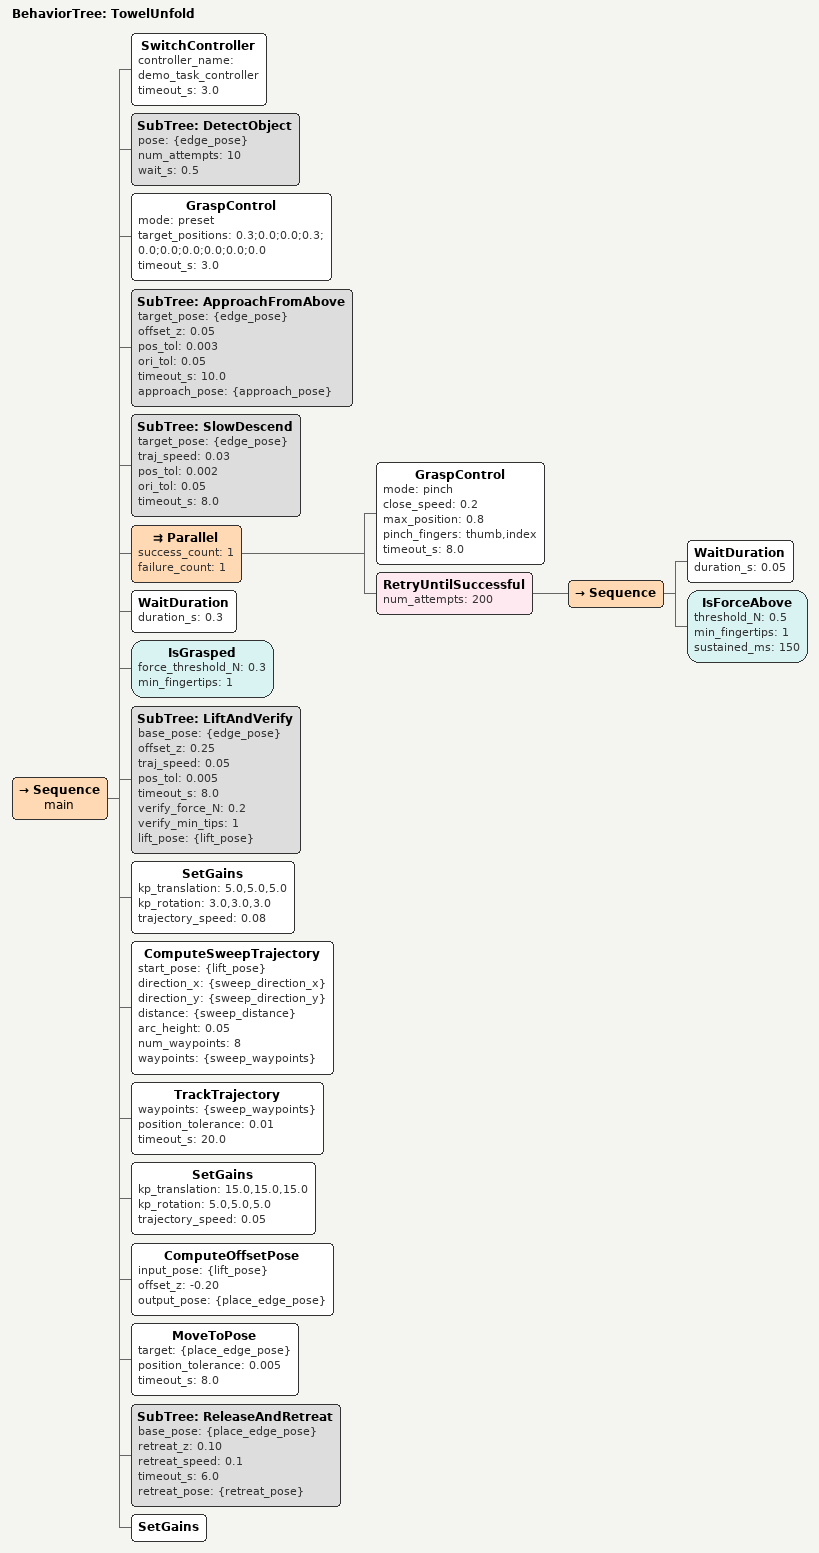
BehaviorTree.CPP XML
<!-- file: trees/towel_unfold.xml -->
<!-- UR5e + Hand Towel Unfold demo -->
<!-- BehaviorTree.CPP v4 syntax -->
<!-- Prerequisite: sweep_direction_x/y, sweep_distance in Blackboard -->

<root BTCPP_format="4" main_tree_to_execute="TowelUnfold">

  <include path="common_motions.xml"/>

  <BehaviorTree ID="TowelUnfold">
    <Sequence name="main">

      <!-- Phase 0: Switch controller and load current gains         -->
      <!--   Store baseline gains for restoration at end of task.   -->
      <SwitchController controller_name="demo_task_controller"
                        timeout_s="3.0"/>

      <!-- Phase 1: Detect towel edge via vision                     -->
      <SubTree ID="DetectObject"
               pose="{edge_pose}"
               num_attempts="10"
               wait_s="0.5"/>

      <!-- Phase 2: Pre-shape hand for pinch and approach edge       -->
      <!-- Pinch pre-shape: thumb+index open, others relaxed -->
      <GraspControl mode="preset"
                    target_positions="0.3;0.0;0.0;0.3;0.0;0.0;0.0;0.0;0.0;0.0"
                    timeout_s="3.0"/>

      <SubTree ID="ApproachFromAbove"
               target_pose="{edge_pose}"
               offset_z="0.05"
               pos_tol="0.003"
               ori_tol="0.05"
               timeout_s="10.0"
               approach_pose="{approach_pose}"/>

      <!-- Phase 3: Descend to edge and pinch grasp                  -->
      <SubTree ID="SlowDescend"
               target_pose="{edge_pose}"
               traj_speed="0.03"
               pos_tol="0.002"
               ori_tol="0.05"
               timeout_s="8.0"/>

      <!-- Pinch grasp — low force for thin fabric -->
      <!-- pinch_fingers 사용하므로 ForceGrasp SubTree 대신 인라인 -->
      <Parallel success_count="1" failure_count="1">
        <GraspControl mode="pinch"
                      close_speed="0.2"
                      max_position="0.8"
                      pinch_fingers="thumb,index"
                      timeout_s="8.0"/>
        <RetryUntilSuccessful num_attempts="200">
          <Sequence>
            <WaitDuration duration_s="0.05"/>
            <IsForceAbove threshold_N="0.5"
                          min_fingertips="1"
                          sustained_ms="150"/>
          </Sequence>
        </RetryUntilSuccessful>
      </Parallel>

      <WaitDuration duration_s="0.3"/>
      <IsGrasped force_threshold_N="0.3"
                 min_fingertips="1"/>

      <!-- Phase 4: Lift towel edge                                  -->
      <SubTree ID="LiftAndVerify"
               base_pose="{edge_pose}"
               offset_z="0.25"
               traj_speed="0.05"
               pos_tol="0.005"
               timeout_s="8.0"
               verify_force_N="0.2"
               verify_min_tips="1"
               lift_pose="{lift_pose}"/>

      <!-- Phase 5: Sweep to unfold                                  -->
      <!-- Switch to compliant gains for fabric interaction          -->
      <SetGains
                kp_translation="5.0,5.0,5.0"
                kp_rotation="3.0,3.0,3.0"
                trajectory_speed="0.08"/>

      <ComputeSweepTrajectory start_pose="{lift_pose}"
                              direction_x="{sweep_direction_x}"
                              direction_y="{sweep_direction_y}"
                              distance="{sweep_distance}"
                              arc_height="0.05"
                              num_waypoints="8"
                              waypoints="{sweep_waypoints}"/>

      <TrackTrajectory waypoints="{sweep_waypoints}"
                       position_tolerance="0.01"
                       timeout_s="20.0"/>

      <!-- Phase 6: Lower and release towel edge                     -->
      <SetGains
                kp_translation="15.0,15.0,15.0"
                kp_rotation="5.0,5.0,5.0"
                trajectory_speed="0.05"/>

      <ComputeOffsetPose input_pose="{lift_pose}"
                         offset_z="-0.20"
                         output_pose="{place_edge_pose}"/>

      <MoveToPose target="{place_edge_pose}"
                  position_tolerance="0.005"
                  timeout_s="8.0"/>

      <!-- Phase 7: Release and retreat                              -->
      <SubTree ID="ReleaseAndRetreat"
               base_pose="{place_edge_pose}"
               retreat_z="0.10"
               retreat_speed="0.1"
               timeout_s="6.0"
               retreat_pose="{retreat_pose}"/>

      <!-- Cleanup: Restore original controller gains                -->
      <SetGains/>

    </Sequence>
  </BehaviorTree>

</root>
